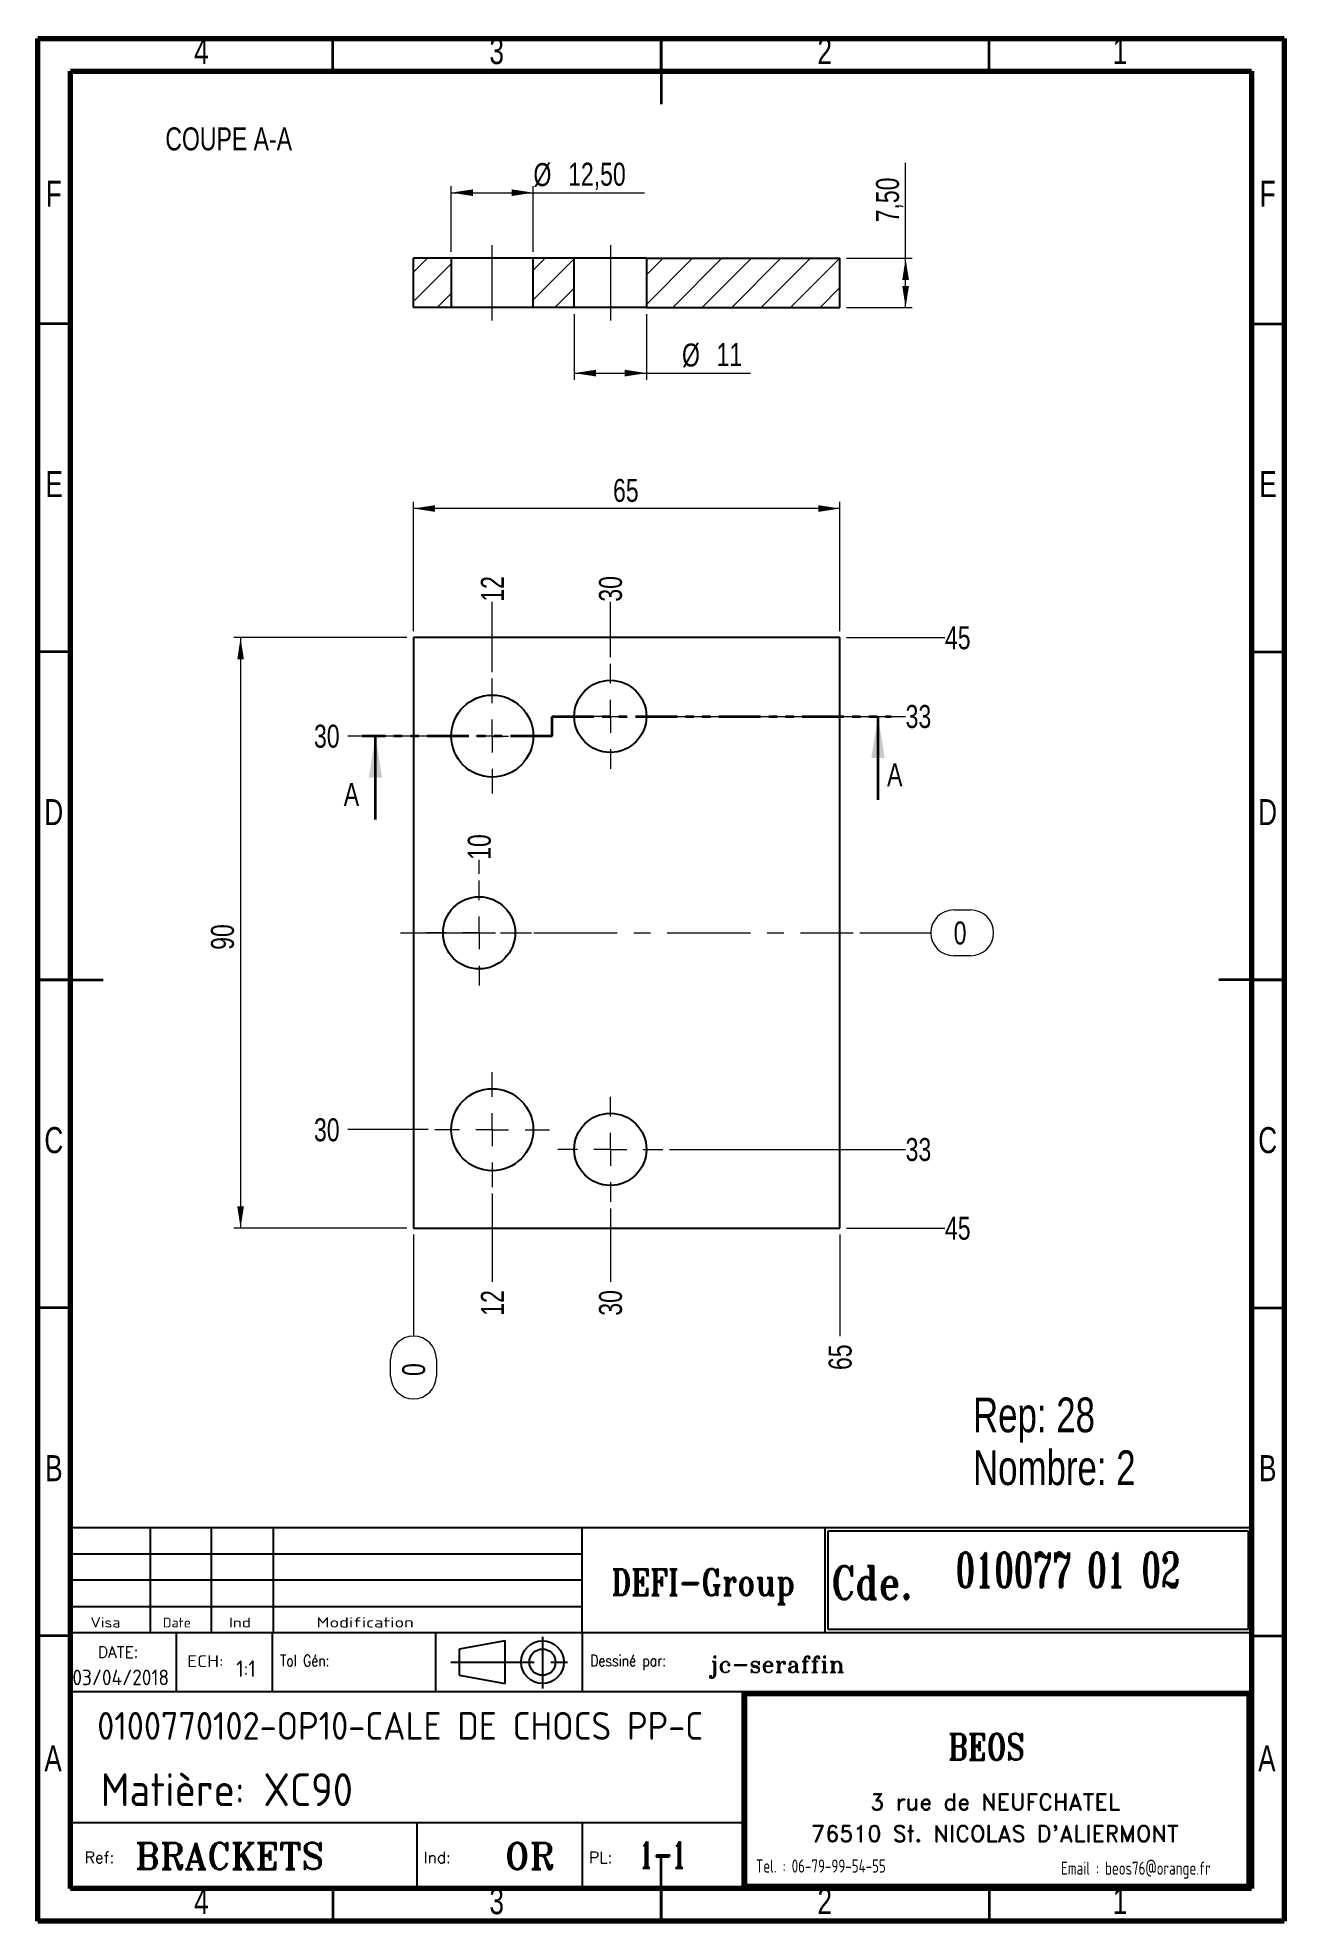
# Model space of a CAD drawing. Header units: millimetres. Extents: x 15 to 205, y 5 to 292.
import ezdxf

# ---------------------------------------------------------------- set-up
doc = ezdxf.new("R2010")
doc.units = ezdxf.units.MM
doc.linetypes.add('CENTERX2', pattern=[20.32, 12.7, -2.54, 2.54, -2.54])
doc.linetypes.add('PHANTOM', pattern=[12.7, 6.35, -1.27, 1.27, -1.27, 1.27, -1.27])
doc.layers.add('DIMENSIONS', color=176, linetype='Continuous')
doc.styles.add('SLDTEXTSTYLE0', font='TXT', dxfattribs={"width": 0.75})
doc.styles.add('SLDTEXTSTYLE1', font='ISOCP')
doc.styles.add('SLDTEXTSTYLE10', font='ISOCP', dxfattribs={"width": 1.147311})
doc.styles.add('SLDTEXTSTYLE11', font='ISOCP', dxfattribs={"width": 1.385904})
doc.styles.add('SLDTEXTSTYLE12', font='ISOCP', dxfattribs={"width": 1.246461})
doc.styles.add('SLDTEXTSTYLE13', font='ROMAND')
doc.styles.add('SLDTEXTSTYLE2', font='ROMANT', dxfattribs={"width": 0.8})
doc.styles.add('SLDTEXTSTYLE3', font='ISOCP', dxfattribs={"width": 0.8})
doc.styles.add('SLDTEXTSTYLE4', font='ROMANS', dxfattribs={"width": 0.8})
doc.styles.add('SLDTEXTSTYLE5', font='ROMANT')
doc.styles.add('SLDTEXTSTYLE6', font='ROMANS')
doc.styles.add('SLDTEXTSTYLE7', font='ROMANT', dxfattribs={"width": 0.65})
doc.styles.add('SLDTEXTSTYLE8', font='ISOCP', dxfattribs={"width": 1.446157})
doc.styles.add('SLDTEXTSTYLE9', font='ISOCP', dxfattribs={"width": 1.294402})
doc.dimstyles.new('SLDDIMSTYLE0', dxfattribs={"dimtxt": 3.5, "dimasz": 3.302, "dimexe": 0, "dimexo": 0.0625, "dimgap": 0.875, "dimtad": 0, "dimtih": 1, "dimtoh": 1, "dimdec": 0, "dimrnd": 1e-09, "dimdsep": 46, "dimtxsty": 'SLDTEXTSTYLE0', "dimblk1": 'NONE', "dimblk2": 'NONE', "dimsah": 1, "dimcen": 0.09, "dimadec": 0, "dimazin": 2, "dimtfac": 1, "dimtdec": 0, "dimtofl": 0, "dimtmove": 0, "dimatfit": 3, "dimldrblk": 'NONE', "dimfxl": 1, "dimfrac": 2, "dimtolj": 1, "dimtzin": 12, "dimarcsym": 0})
doc.dimstyles.new('SLDDIMSTYLE1', dxfattribs={"dimtxt": 3.5, "dimasz": 3.302, "dimexe": 0, "dimexo": 0.0625, "dimgap": 0.875, "dimtad": 0, "dimtih": 1, "dimtoh": 1, "dimrnd": 1e-09, "dimzin": 12, "dimdsep": 46, "dimtxsty": 'SLDTEXTSTYLE0', "dimblk1": 'NONE', "dimblk2": 'NONE', "dimsah": 1, "dimcen": 0.09, "dimadec": 0, "dimazin": 3, "dimtfac": 1, "dimtofl": 0, "dimtmove": 0, "dimatfit": 3, "dimldrblk": 'NONE', "dimfxl": 1, "dimfrac": 2, "dimtolj": 1, "dimtzin": 12, "dimarcsym": 0})
doc.dimstyles.new('SLDDIMSTYLE2', dxfattribs={"dimtxt": 3.5, "dimasz": 3.302, "dimexe": 0, "dimexo": 0.0625, "dimgap": 0.875, "dimtad": 1, "dimrnd": 1e-09, "dimzin": 12, "dimdsep": 46, "dimtxsty": 'SLDTEXTSTYLE0', "dimsah": 1, "dimcen": 0.09, "dimadec": 0, "dimazin": 3, "dimtfac": 1, "dimtofl": 0, "dimtmove": 0, "dimatfit": 3, "dimfxl": 1, "dimfrac": 2, "dimtolj": 1, "dimtzin": 12, "dimarcsym": 0})

# ---------------------------------------------------------------- blocks, each defined once
blk = doc.blocks.new('SW_NOTE_0')
at = {"color": 0, "linetype": 'Continuous', "lineweight": 0, "char_height": 5.292, "attachment_point": 1, "style": 'SLDTEXTSTYLE0'}
for s, insert in [('Rep: 28', (0, 6.82)), ('Nombre: 2', (0, -1.23))]:
    blk.add_mtext(s, dxfattribs=dict(at, insert=insert))
blk = doc.blocks.new('_D')
at = {"color": 7, "linetype": 'Continuous', "lineweight": 18}
for p, q in [((154.61, 159.16), (157.2, 159.16)), ((140.28, 155.67), (151.13, 155.67)), ((157.2, 152.18), (154.61, 152.18))]:
    blk.add_line(p, q, dxfattribs=at)
for centre, start, end in [((154.61, 155.67), 90, 270), ((157.2, 155.67), 270, 90)]:
    blk.add_arc(centre, 3.49, start, end, dxfattribs=at)
at = {"color": 7, "linetype": 'Continuous', "lineweight": 18, "insert": (154.61, 157.4), "char_height": 3.5, "attachment_point": 1, "style": 'SLDTEXTSTYLE0'}
blk.add_mtext('0', dxfattribs=at)
blk = doc.blocks.new('_None')
blk = doc.blocks.new('_D_1')
at = {"color": 7, "linetype": 'Continuous', "lineweight": 18}
blk.add_line((74.53, 125.67), (62.28, 125.67), dxfattribs=at)
at = {"color": 7, "linetype": 'Continuous', "lineweight": 18, "insert": (57.11, 127.4), "char_height": 3.5, "attachment_point": 1, "style": 'SLDTEXTSTYLE0'}
blk.add_mtext('30', dxfattribs=at)
blk = doc.blocks.new('_D_2')
at = {"color": 7, "linetype": 'Continuous', "lineweight": 18}
blk.add_line((111.28, 122.67), (147.28, 122.67), dxfattribs=at)
at = {"color": 7, "linetype": 'Continuous', "lineweight": 18, "insert": (147.28, 124.4), "char_height": 3.5, "attachment_point": 1, "style": 'SLDTEXTSTYLE0'}
blk.add_mtext('33', dxfattribs=at)
blk = doc.blocks.new('_D_3')
at = {"color": 7, "linetype": 'Continuous', "lineweight": 18}
blk.add_line((138.28, 110.67), (153.28, 110.67), dxfattribs=at)
at = {"color": 7, "linetype": 'Continuous', "lineweight": 18, "insert": (153.28, 112.4), "char_height": 3.5, "attachment_point": 1, "style": 'SLDTEXTSTYLE0'}
blk.add_mtext('45', dxfattribs=at)
blk = doc.blocks.new('_D_4')
at = {"color": 7, "linetype": 'Continuous', "lineweight": 18}
blk.add_line((74.53, 185.67), (62.28, 185.67), dxfattribs=at)
at = {"color": 7, "linetype": 'Continuous', "lineweight": 18, "insert": (57.11, 187.4), "char_height": 3.5, "attachment_point": 1, "style": 'SLDTEXTSTYLE0'}
blk.add_mtext('30', dxfattribs=at)
blk = doc.blocks.new('_D_5')
at = {"color": 7, "linetype": 'Continuous', "lineweight": 18}
blk.add_line((111.28, 188.67), (147.28, 188.67), dxfattribs=at)
at = {"color": 7, "linetype": 'Continuous', "lineweight": 18, "insert": (147.28, 190.4), "char_height": 3.5, "attachment_point": 1, "style": 'SLDTEXTSTYLE0'}
blk.add_mtext('33', dxfattribs=at)
blk = doc.blocks.new('_D_6')
at = {"color": 7, "linetype": 'Continuous', "lineweight": 18}
blk.add_line((138.28, 200.67), (153.28, 200.67), dxfattribs=at)
at = {"color": 7, "linetype": 'Continuous', "lineweight": 18, "insert": (153.28, 202.4), "char_height": 3.5, "attachment_point": 1, "style": 'SLDTEXTSTYLE0'}
blk.add_mtext('45', dxfattribs=at)
blk = doc.blocks.new('_D_7')
at = {"color": 7, "linetype": 'Continuous', "lineweight": 18}
for p, q in [((72.28, 109.67), (72.28, 94.2)), ((68.79, 88.12), (68.79, 90.71)), ((75.77, 90.71), (75.77, 88.12))]:
    blk.add_line(p, q, dxfattribs=at)
for centre, start, end in [((72.28, 90.71), 0, 180), ((72.28, 88.12), 180, 0)]:
    blk.add_arc(centre, 3.49, start, end, dxfattribs=at)
at = {"color": 7, "linetype": 'Continuous', "lineweight": 18, "insert": (70.55, 88.12), "char_height": 3.5, "attachment_point": 1, "rotation": 90, "style": 'SLDTEXTSTYLE0'}
blk.add_mtext('0', dxfattribs=at)
blk = doc.blocks.new('_D_8')
at = {"color": 7, "linetype": 'Continuous', "lineweight": 18}
blk.add_line((82.28, 164.67), (82.28, 166.8), dxfattribs=at)
at = {"color": 7, "linetype": 'Continuous', "lineweight": 18, "insert": (80.55, 166.8), "char_height": 3.5, "attachment_point": 1, "rotation": 90, "style": 'SLDTEXTSTYLE0'}
blk.add_mtext('10', dxfattribs=at)
blk = doc.blocks.new('_D_9')
at = {"color": 7, "linetype": 'Continuous', "lineweight": 18}
blk.add_line((84.28, 115.92), (84.28, 102.48), dxfattribs=at)
at = {"color": 7, "linetype": 'Continuous', "lineweight": 18, "insert": (82.55, 97.31), "char_height": 3.5, "attachment_point": 1, "rotation": 90, "style": 'SLDTEXTSTYLE0'}
blk.add_mtext('12', dxfattribs=at)
blk = doc.blocks.new('_D_10')
at = {"color": 7, "linetype": 'Continuous', "lineweight": 18}
blk.add_line((84.28, 195.42), (84.28, 206.15), dxfattribs=at)
at = {"color": 7, "linetype": 'Continuous', "lineweight": 18, "insert": (82.55, 206.15), "char_height": 3.5, "attachment_point": 1, "rotation": 90, "style": 'SLDTEXTSTYLE0'}
blk.add_mtext('12', dxfattribs=at)
blk = doc.blocks.new('_D_11')
at = {"color": 7, "linetype": 'Continuous', "lineweight": 18}
blk.add_line((102.28, 113.67), (102.28, 102.48), dxfattribs=at)
at = {"color": 7, "linetype": 'Continuous', "lineweight": 18, "insert": (100.55, 97.31), "char_height": 3.5, "attachment_point": 1, "rotation": 90, "style": 'SLDTEXTSTYLE0'}
blk.add_mtext('30', dxfattribs=at)
blk = doc.blocks.new('_D_12')
at = {"color": 7, "linetype": 'Continuous', "lineweight": 18}
blk.add_line((102.28, 197.67), (102.28, 206.15), dxfattribs=at)
at = {"color": 7, "linetype": 'Continuous', "lineweight": 18, "insert": (100.55, 206.15), "char_height": 3.5, "attachment_point": 1, "rotation": 90, "style": 'SLDTEXTSTYLE0'}
blk.add_mtext('30', dxfattribs=at)
blk = doc.blocks.new('_D_13')
at = {"color": 7, "linetype": 'Continuous', "lineweight": 18}
blk.add_line((137.28, 109.67), (137.28, 94.2), dxfattribs=at)
at = {"color": 7, "linetype": 'Continuous', "lineweight": 18, "insert": (135.55, 89.03), "char_height": 3.5, "attachment_point": 1, "rotation": 90, "style": 'SLDTEXTSTYLE0'}
blk.add_mtext('65', dxfattribs=at)
blk = doc.blocks.new('_D_14')
at = {"color": 7, "linetype": 'Continuous', "lineweight": 18}
for p, q in [((72.28, 201.67), (72.28, 221.35)), ((137.28, 201.67), (137.28, 221.35)), ((137.28, 220.35), (72.28, 220.35))]:
    blk.add_line(p, q, dxfattribs=at)
for points in [[(72.28, 220.35), (75.58, 219.84), (75.58, 220.86)], [(137.28, 220.35), (133.98, 220.86), (133.98, 219.84)]]:
    blk.add_solid(points, dxfattribs=at)
at = {"color": 7, "linetype": 'Continuous', "lineweight": 18, "insert": (102.69, 224.86), "char_height": 3.5, "attachment_point": 1, "style": 'SLDTEXTSTYLE0'}
blk.add_mtext('65', dxfattribs=at)
blk = doc.blocks.new('_D_15')
at = {"color": 7, "linetype": 'Continuous', "lineweight": 18}
for p, q in [((71.28, 200.67), (44.92, 200.67)), ((45.92, 200.67), (45.92, 110.67)), ((71.28, 110.67), (44.92, 110.67))]:
    blk.add_line(p, q, dxfattribs=at)
for points in [[(45.92, 200.67), (45.42, 197.36), (46.43, 197.36)], [(45.92, 110.67), (46.43, 113.97), (45.42, 113.97)]]:
    blk.add_solid(points, dxfattribs=at)
at = {"color": 7, "linetype": 'Continuous', "lineweight": 18, "insert": (41.41, 153.08), "char_height": 3.5, "attachment_point": 1, "rotation": 90, "style": 'SLDTEXTSTYLE0'}
blk.add_mtext('90', dxfattribs=at)
blk = doc.blocks.new('SW_CENTERMARKSYMBOL_0')
at = {"color": 0, "linetype": 'Continuous', "lineweight": 0}
for p, q in [((0, 5), (0, 8)), ((-5, 0), (-8, 0)), ((0, 0), (-2.5, 0)), ((0, 0), (0, 2.5)), ((0, 0), (0, -2.5)), ((0, 0), (2.5, 0)), ((5, 0), (8, 0)), ((0, -5), (0, -8))]:
    blk.add_line(p, q, dxfattribs=at)
blk = doc.blocks.new('SW_CENTERMARKSYMBOL_1')
at = {"color": 0, "linetype": 'Continuous', "lineweight": 0}
for p, q in [((0, 5), (0, 8)), ((-5, 0), (-8, 0)), ((0, 0), (-2.5, 0)), ((0, 0), (0, 2.5)), ((0, 0), (0, -2.5)), ((0, 0), (2.5, 0)), ((5, 0), (8, 0)), ((0, -5), (0, -8))]:
    blk.add_line(p, q, dxfattribs=at)
blk = doc.blocks.new('SW_CENTERMARKSYMBOL_2')
at = {"color": 0, "linetype": 'Continuous', "lineweight": 0}
for p, q in [((0, 5), (0, 8)), ((-5, 0), (-8, 0)), ((0, 0), (-2.5, 0)), ((0, 0), (0, 2.5)), ((0, 0), (0, -2.5)), ((0, 0), (2.5, 0)), ((5, 0), (8, 0)), ((0, -5), (0, -8))]:
    blk.add_line(p, q, dxfattribs=at)
blk = doc.blocks.new('SW_CENTERMARKSYMBOL_3')
at = {"color": 0, "linetype": 'Continuous', "lineweight": 0}
for p, q in [((0, 5), (0, 8.75)), ((-5, 0), (-8.75, 0)), ((0, 0), (-2.5, 0)), ((0, 0), (0, 2.5)), ((0, 0), (0, -2.5)), ((0, 0), (2.5, 0)), ((5, 0), (8.75, 0)), ((0, -5), (0, -8.75))]:
    blk.add_line(p, q, dxfattribs=at)
blk = doc.blocks.new('SW_CENTERMARKSYMBOL_4')
at = {"color": 0, "linetype": 'Continuous', "lineweight": 0}
for p, q in [((0, 5), (0, 8.75)), ((-5, 0), (-8.75, 0)), ((0, 0), (-2.5, 0)), ((0, 0), (0, 2.5)), ((0, 0), (0, -2.5)), ((0, 0), (2.5, 0)), ((5, 0), (8.75, 0)), ((0, -5), (0, -8.75))]:
    blk.add_line(p, q, dxfattribs=at)
blk = doc.blocks.new('_D_16')
at = {"color": 7, "linetype": 'Continuous', "lineweight": 18}
for p, q in [((147.28, 258.49), (147.28, 273.02)), ((138.28, 258.49), (148.28, 258.49)), ((147.28, 250.99), (147.28, 258.49)), ((138.28, 250.99), (148.28, 250.99))]:
    blk.add_line(p, q, dxfattribs=at)
for points in [[(147.28, 258.49), (146.77, 255.19), (147.79, 255.19)], [(147.28, 250.99), (147.79, 254.29), (146.77, 254.29)]]:
    blk.add_solid(points, dxfattribs=at)
at = {"color": 7, "linetype": 'Continuous', "lineweight": 18, "insert": (142.77, 263.97), "char_height": 3.5, "attachment_point": 1, "rotation": 90, "style": 'SLDTEXTSTYLE0'}
blk.add_mtext('7,50', dxfattribs=at)
blk = doc.blocks.new('_D_17')
at = {"color": 7, "linetype": 'Continuous', "lineweight": 18}
for p, q in [((78.03, 259.49), (78.03, 269.49)), ((78.03, 268.49), (90.53, 268.49)), ((90.53, 259.49), (90.53, 269.49)), ((90.53, 268.49), (107.48, 268.49))]:
    blk.add_line(p, q, dxfattribs=at)
for points in [[(78.03, 268.49), (81.33, 267.98), (81.33, 269)], [(90.53, 268.49), (87.23, 269), (87.23, 267.98)]]:
    blk.add_solid(points, dxfattribs=at)
at = {"color": 7, "linetype": 'Continuous', "lineweight": 18, "char_height": 3.5, "attachment_point": 1, "style": 'SLDTEXTSTYLE0'}
for s, insert in [('%%c', (90.56, 273)), ('12,50', (95.84, 273.06))]:
    blk.add_mtext(s, dxfattribs=dict(at, insert=insert))
blk = doc.blocks.new('_D_18')
at = {"color": 7, "linetype": 'Continuous', "lineweight": 18}
for p, q in [((96.78, 249.99), (96.78, 239.99)), ((107.78, 249.99), (107.78, 239.99)), ((96.78, 240.99), (107.78, 240.99)), ((107.78, 240.99), (123.65, 240.99))]:
    blk.add_line(p, q, dxfattribs=at)
for points in [[(96.78, 240.99), (100.08, 240.48), (100.08, 241.5)], [(107.78, 240.99), (104.48, 241.5), (104.48, 240.48)]]:
    blk.add_solid(points, dxfattribs=at)
at = {"color": 7, "linetype": 'Continuous', "lineweight": 18, "char_height": 3.5, "attachment_point": 1, "style": 'SLDTEXTSTYLE0'}
for s, insert in [('%%c', (113.2, 245.5)), ('11', (118.47, 245.56))]:
    blk.add_mtext(s, dxfattribs=dict(at, insert=insert))

msp = doc.modelspace()

# ---------------------------------------------------------------- hatches: boundary and pattern name
at = {"linetype": 'Continuous', "lineweight": 18}
h = msp.add_hatch(dxfattribs=at)
h.set_pattern_fill('ANSI31', style=0)
h.paths.add_polyline_path([(72.28, 258.491), (72.28, 250.991), (78.03, 250.991), (78.03, 258.491)], flags=0)
h = msp.add_hatch(dxfattribs=at)
h.set_pattern_fill('ANSI31', style=0)
h.paths.add_polyline_path([(90.53, 250.991), (96.78, 250.991), (96.78, 258.491), (90.53, 258.491)], flags=0)
h = msp.add_hatch(dxfattribs=at)
h.set_pattern_fill('ANSI31', style=0)
h.paths.add_polyline_path([(107.78, 250.991), (137.28, 250.991), (137.28, 258.491), (107.78, 258.491)], flags=0)

# ---------------------------------------------------------------- linework, layer by layer
at = {"color": 7, "linetype": 'Continuous', "lineweight": 70}
for p, q in [((15, 5), (15, 292)), ((15, 292), (205, 292)), ((205, 292), (205, 5)), ((20, 10), (20, 287)), ((20, 287), (200, 287)), ((200, 287), (200, 10)), ((200, 10), (20, 10)), ((205, 5), (15, 5))]:
    msp.add_line(p, q, dxfattribs=at)
at = {"color": 7, "linetype": 'Continuous', "lineweight": 35}
for p, q in [((60, 287), (60, 292)), ((110, 292.001), (110, 281.999)), ((110, 287), (110, 292)), ((160, 287), (160, 292)), ((20, 248.5), (15, 248.5)), ((200, 248.5), (205, 248.5)), ((20, 198.5), (15, 198.5)), ((200, 198.5), (205, 198.5)), ((143.08, 175.966), (143.08, 188.666)), ((66.48, 172.966), (66.48, 185.666)), ((14.999, 148.5), (25.001, 148.5)), ((20, 148.5), (15, 148.5)), ((205.001, 148.5), (194.999, 148.5)), ((200, 148.5), (205, 148.5)), ((20, 98.5), (15, 98.5)), ((200, 98.5), (205, 98.5)), ((20, 48.5), (15, 48.5)), ((200, 48.5), (205, 48.5)), ((110, 4.999), (110, 15.001)), ((60, 10), (60, 5)), ((110, 10), (110, 5)), ((160, 10), (160, 5))]:
    msp.add_line(p, q, dxfattribs=at)
at = {"color": 7, "linetype": 'Continuous', "lineweight": 25}
for p, q in [((78.03, 258.491), (72.28, 258.491)), ((72.28, 250.991), (72.28, 258.491)), ((78.03, 258.491), (78.03, 250.991)), ((90.53, 258.491), (78.03, 258.491)), ((90.53, 250.991), (90.53, 258.491)), ((96.78, 258.491), (90.53, 258.491)), ((96.78, 250.991), (96.78, 258.491)), ((107.78, 258.491), (96.78, 258.491)), ((107.78, 258.491), (107.78, 250.991)), ((107.78, 258.491), (137.28, 258.491)), ((137.28, 250.991), (137.28, 258.491)), ((78.03, 250.991), (72.28, 250.991)), ((90.53, 250.991), (78.03, 250.991)), ((96.78, 250.991), (90.53, 250.991)), ((107.78, 250.991), (96.78, 250.991)), ((107.78, 250.991), (137.28, 250.991)), ((137.28, 200.666), (72.28, 200.666)), ((72.28, 200.666), (72.28, 110.666)), ((137.28, 110.666), (137.28, 200.666)), ((72.28, 110.666), (137.28, 110.666))]:
    msp.add_line(p, q, dxfattribs=at)
at = {"color": 7, "linetype": 'CENTERX2', "lineweight": 18}
for p, q in [((84.28, 248.991), (84.28, 260.491)), ((102.28, 260.491), (102.28, 248.991)), ((70.28, 155.666), (139.28, 155.666))]:
    msp.add_line(p, q, dxfattribs=at)
at = {"color": 7, "linetype": 'PHANTOM', "lineweight": 35}
for p, q in [((93.423, 185.666), (93.423, 188.666)), ((93.423, 188.666), (145.08, 188.666)), ((93.423, 185.666), (64.48, 185.666))]:
    msp.add_line(p, q, dxfattribs=at)
at = {"color": 7, "linetype": 'Continuous', "lineweight": 50}
msp.add_line((20, 65.25), (20, 10), dxfattribs=at)
at = {"color": 7, "linetype": 'Continuous', "lineweight": 25}
for centre, radius in [((102.28, 188.666), 5.5), ((84.28, 185.666), 6.25), ((82.28, 155.666), 5.5), ((84.28, 125.666), 6.25), ((102.28, 122.666), 5.5)]:
    msp.add_circle(centre, radius, dxfattribs=at)
at = {"color": 7, "linetype": 'Continuous', "lineweight": 35}
for points in [[(143.08, 188.666), (142.064, 182.316), (144.096, 182.316)], [(66.48, 185.666), (65.464, 179.316), (67.496, 179.316)]]:
    msp.add_solid(points, dxfattribs=at)
at = {"layer": 'DIMENSIONS', "color": 3}
for p, q in [((98, 65), (19.925, 65)), ((32.192, 49), (32.192, 65)), ((41.498, 49), (41.498, 65)), ((50.966, 49), (50.966, 65)), ((20, 61), (98, 61)), ((98, 57), (20, 57)), ((20, 53), (98, 53))]:
    msp.add_line(p, q, dxfattribs=at)
at = {"layer": 'DIMENSIONS', "color": 6}
for p, q in [((19.925, 65), (19.925, 10)), ((200, 10), (200, 65)), ((200, 40), (122.384, 40)), ((122.384, 40), (122.384, 10)), ((199.8, 39.8), (122.584, 39.8)), ((122.584, 39.8), (122.584, 10.2)), ((199.6, 39.6), (122.784, 39.6)), ((122.784, 39.6), (122.784, 10.4)), ((199.4, 39.4), (122.984, 39.4)), ((122.984, 39.4), (122.984, 10.6)), ((199.4, 10.6), (199.4, 39.4)), ((199.6, 10.4), (199.6, 39.6)), ((199.8, 10.2), (199.8, 39.8)), ((19.925, 10), (200, 10)), ((122.584, 10.2), (199.8, 10.2)), ((122.784, 10.4), (199.6, 10.4)), ((122.984, 10.6), (199.4, 10.6))]:
    msp.add_line(p, q, dxfattribs=at)
at = {"layer": 'DIMENSIONS', "color": 1}
for p, q in [((200, 65), (98, 65)), ((98, 49), (98, 65)), ((135, 49), (135, 65)), ((135.5, 49.5), (135.5, 64.5)), ((135.5, 64.5), (199.5, 64.5)), ((199.5, 64.5), (199.5, 49.5)), ((20, 49), (200, 49)), ((36.11, 49), (36.11, 40)), ((50.731, 49), (50.731, 40)), ((75.62, 49), (75.62, 40)), ((98, 49), (98, 40)), ((199.5, 49.5), (135.5, 49.5)), ((122.384, 40), (20, 40)), ((122.384, 20), (20, 20)), ((72.792, 20), (72.792, 10)), ((98, 20), (98, 10))]:
    msp.add_line(p, q, dxfattribs=at)
at = {"layer": 'DIMENSIONS'}
for p, q in [((135.5, 49.5), (135.5, 64.5)), ((135.5, 64.5), (199.5, 64.5)), ((199.5, 64.5), (199.5, 49.5)), ((199.5, 49.5), (135.5, 49.5))]:
    msp.add_line(p, q, dxfattribs=at)
at = {"layer": 'DIMENSIONS', "color": 7}
for p, q in [((86.244, 47.75), (79.244, 46.5)), ((79.244, 46.5), (79.244, 42.5)), ((86.244, 41.25), (86.244, 47.75)), ((79.244, 42.5), (86.244, 41.25))]:
    msp.add_line(p, q, dxfattribs=at)
at = {"layer": 'DIMENSIONS', "color": 3, "linetype": 'CENTERX2'}
for p, q in [((91.934, 48.348), (91.934, 40.513)), ((77.946, 44.5), (96.201, 44.5))]:
    msp.add_line(p, q, dxfattribs=at)
at = {"layer": 'DIMENSIONS', "color": 7}
for radius in [3.25, 2]:
    msp.add_circle((91.934, 44.5), radius, dxfattribs=at)

# ---------------------------------------------------------------- block references
at = {"color": 7, "linetype": 'Continuous', "lineweight": 0}
for name, p in [('SW_CENTERMARKSYMBOL_2', (102.28, 188.666)), ('SW_CENTERMARKSYMBOL_4', (84.28, 185.666)), ('SW_CENTERMARKSYMBOL_1', (82.28, 155.666)), ('SW_CENTERMARKSYMBOL_3', (84.28, 125.666)), ('SW_CENTERMARKSYMBOL_0', (102.28, 122.666)), ('SW_NOTE_0', (157.552, 78.02))]:
    msp.add_blockref(name, p, dxfattribs=at)

# ---------------------------------------------------------------- texts
at = {"color": 7, "linetype": 'Continuous', "lineweight": 0, "attachment_point": 2, "style": 'SLDTEXTSTYLE0'}
for s, insert, char_height in [('4', (39.96, 292.06), 3.969), ('3', (84.96, 292.06), 3.969), ('2', (134.96, 292.06), 3.969), ('1', (179.96, 292.06), 3.969), ('COUPE A-A', (44.109, 278.444), 3.5), ('F', (17.458, 270.31), 3.969), ('F', (202.458, 270.31), 3.969), ('E', (17.508, 226.06), 3.969), ('E', (202.508, 226.06), 3.969), ('D', (17.453, 176.06), 3.969), ('D', (202.453, 176.06), 3.969), ('C', (17.459, 126.06), 3.969), ('C', (202.459, 126.06), 3.969), ('B', (17.471, 76.06), 3.969), ('B', (202.471, 76.06), 3.969), ('A', (17.34, 31.81), 3.969), ('A', (202.34, 31.81), 3.969), ('4', (39.96, 10.06), 3.969), ('3', (84.96, 10.06), 3.969), ('2', (134.96, 10.06), 3.969), ('1', (179.96, 10.06), 3.969)]:
    msp.add_mtext(s, dxfattribs=dict(at, insert=insert, char_height=char_height))
at = {"color": 7, "linetype": 'Continuous', "char_height": 3.5, "attachment_point": 1, "style": 'SLDTEXTSTYLE0'}
for insert in [(144.46, 181.528), (61.648, 178.528)]:
    msp.add_mtext('A', dxfattribs=dict(at, insert=insert))
at = {"layer": 'DIMENSIONS'}
for s, insert, char_height, attachment_point, style in [('010077 01 02', (154.926, 61.201), 5.29167, 1, 'SLDTEXTSTYLE7'), ('DEFI-Group', (116.42, 58.701), 4, 2, 'SLDTEXTSTYLE2'), ('Cde.', (136, 59.126), 5, 1, 'SLDTEXTSTYLE2'), ('Visa', (23.041, 51.348), 1.5671, 1, 'SLDTEXTSTYLE12'), ('Date', (34.067, 51.283), 1.4924, 1, 'SLDTEXTSTYLE10'), ('Ind', (44.171, 51.283), 1.4924, 1, 'SLDTEXTSTYLE11'), ('Modification', (57.489, 51.348), 1.56705, 1, 'SLDTEXTSTYLE8'), ('DATE:', (24.156, 46.915), 1.7277, 1, 'SLDTEXTSTYLE6'), ('03/04/2018', (20.286, 43.368), 2.3813, 1, 'SLDTEXTSTYLE1'), ('ECH:', (37.788, 45.56), 1.8141, 1, 'SLDTEXTSTYLE9'), ('1:1', (45.263, 44.764), 2.5, 1, 'SLDTEXTSTYLE1'), ('Tol Gén:', (51.952, 45.598), 1.7277, 1, 'SLDTEXTSTYLE4'), ('Dessiné par:', (99.221, 45.598), 1.72768, 1, 'SLDTEXTSTYLE4'), ('jc-seraffin', (117.355, 45.42), 2.5, 1, 'SLDTEXTSTYLE5'), ('0100770102-OP10-CALE DE CHOCS PP-C', (24.075, 36.902), 4.23333, 1, 'SLDTEXTSTYLE1'), ('BEOS', (159.571, 33.595), 4, 2, 'SLDTEXTSTYLE2'), ('Matière: XC90', (24.603, 27.564), 5, 1, 'SLDTEXTSTYLE1'), ('3 rue de NEUFCHATEL', (160.909, 24.448), 2.5, 2, 'SLDTEXTSTYLE13'), ("76510 St. NICOLAS D'ALIERMONT", (160.903, 19.623), 2.5, 2, 'SLDTEXTSTYLE13'), ('Ref:', (22.168, 15.598), 1.7277, 1, 'SLDTEXTSTYLE6'), ('BRACKETS', (29.839, 16.951), 4, 1, 'SLDTEXTSTYLE5'), ('Ind:', (73.826, 15.598), 1.7277, 1, 'SLDTEXTSTYLE6'), ('OR', (86.194, 16.951), 4, 1, 'SLDTEXTSTYLE5'), ('PL:', (99.034, 15.598), 1.7277, 1, 'SLDTEXTSTYLE6'), ('1-1', (106.651, 17.173), 4, 1, 'SLDTEXTSTYLE7'), ('Tel. : 06-79-99-54-55', (134.36, 14.429), 2, 2, 'SLDTEXTSTYLE3'), ('Email : beos76@orange.fr', (182.372, 14.097), 2, 2, 'SLDTEXTSTYLE3')]:
    msp.add_mtext(s, dxfattribs=dict(at, insert=insert, char_height=char_height, attachment_point=attachment_point, style=style))

# ---------------------------------------------------------------- dimensions: what is measured, and where the dimension line sits
at = {"color": 7, "linetype": 'Continuous', "lineweight": 18}
for base, p1, p2, picture, middle in [((90.53, 268.491), (78.03, 258.491), (90.53, 258.491), '_D_17', (99.022, 268.491)), ((107.78, 240.991), (96.78, 250.991), (107.78, 250.991), '_D_18', (118.422, 240.991))]:
    dim = msp.add_linear_dim(base=base, p1=p1, p2=p2, text='%%c<>', dimstyle='SLDDIMSTYLE2', dxfattribs=at)
    dim.commit()
    dim.dimension.update_dxf_attribs({"geometry": picture, "text_midpoint": middle, "dimtype": 160})
for base, p1, p2, picture, middle in [((147.28, 258.491), (137.28, 250.991), (137.28, 258.491), '_D_16', (147.28, 268.491)), ((45.923, 110.666), (72.28, 200.666), (72.28, 110.666), '_D_15', (45.923, 155.666))]:
    dim = msp.add_linear_dim(base=base, p1=p1, p2=p2, angle=90, dimstyle='SLDDIMSTYLE2', dxfattribs=at)
    dim.commit()
    dim.dimension.update_dxf_attribs({"geometry": picture, "text_midpoint": middle, "dimtype": 160})
dim = msp.add_linear_dim(base=(72.28, 220.353), p1=(137.28, 200.666), p2=(72.28, 200.666), dimstyle='SLDDIMSTYLE2', dxfattribs=at)
dim.commit()
dim.dimension.update_dxf_attribs({"geometry": '_D_14', "text_midpoint": (105.274, 220.353), "dimtype": 160})
for feature_location, offset, dtype, origin, dimstyle, picture, middle in [((84.28, 194.416), (0, 11.733), 1, (72.28, 110.666), 'SLDDIMSTYLE1', '_D_10', (84.28, 208.736)), ((102.28, 196.666), (0, 9.483), 1, (72.28, 110.666), 'SLDDIMSTYLE1', '_D_12', (102.28, 208.736)), ((137.28, 200.666), (16, 0), 0, (139.28, 155.666), 'SLDDIMSTYLE1', '_D_6', (155.866, 200.666)), ((110.28, 188.666), (37, 0), 0, (139.28, 155.666), 'SLDDIMSTYLE1', '_D_5', (149.866, 188.666)), ((75.53, 185.666), (-13.25, 0), 0, (139.28, 155.666), 'SLDDIMSTYLE1', '_D_4', (59.694, 185.666)), ((82.28, 163.666), (0, 3.138), 1, (72.28, 110.666), 'SLDDIMSTYLE1', '_D_8', (82.28, 169.39)), ((139.279811841, 155.666485608), (11.84571903, 0), 0, (139.279811841, 155.666485608), 'SLDDIMSTYLE0', '_D', (155.907648775, 155.666485608)), ((75.53, 125.666), (-13.25, 0), 0, (139.28, 155.666), 'SLDDIMSTYLE1', '_D_1', (59.694, 125.666)), ((110.28, 122.666), (37, 0), 0, (139.28, 155.666), 'SLDDIMSTYLE1', '_D_2', (149.866, 122.666)), ((137.28, 110.666), (16, 0), 0, (139.28, 155.666), 'SLDDIMSTYLE1', '_D_3', (155.866, 110.666)), ((84.28, 116.916), (0, -14.434), 1, (72.28, 110.666), 'SLDDIMSTYLE1', '_D_9', (84.28, 99.897)), ((102.28, 114.666), (0, -12.184), 1, (72.28, 110.666), 'SLDDIMSTYLE1', '_D_11', (102.28, 99.897)), ((72.279811841, 110.666485608), (0, -16.46890417), 1, (72.279811841, 110.666485608), 'SLDDIMSTYLE0', '_D_7', (72.279811841, 89.415463535)), ((137.28, 110.666), (0, -16.469), 1, (72.28, 110.666), 'SLDDIMSTYLE1', '_D_13', (137.28, 91.611))]:
    dim = msp.add_ordinate_dim(feature_location=feature_location, offset=offset, dtype=dtype, origin=origin, dimstyle=dimstyle, dxfattribs=at)
    dim.commit()
    dim.dimension.update_dxf_attribs({"geometry": picture, "text_midpoint": middle})

doc.saveas('drawing.dxf')
